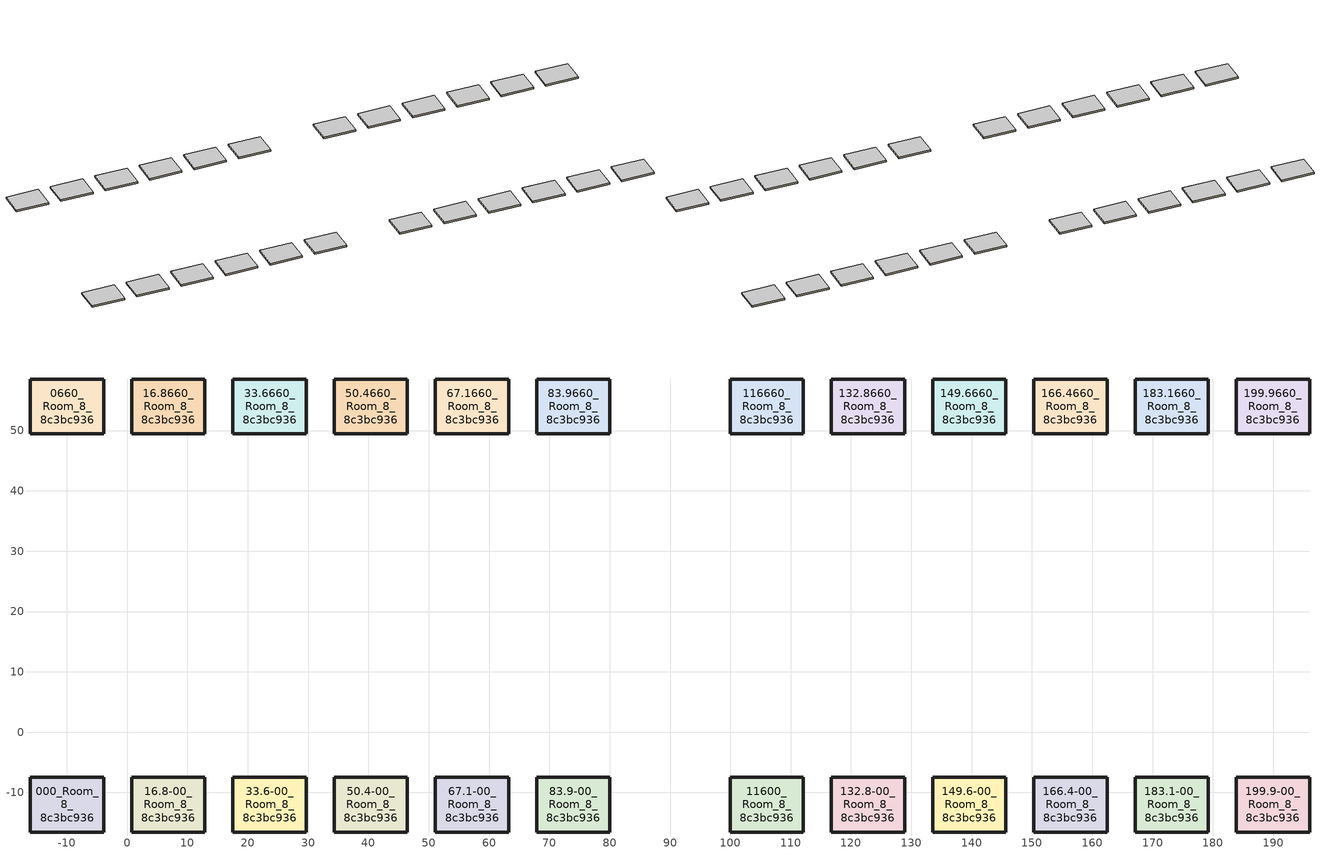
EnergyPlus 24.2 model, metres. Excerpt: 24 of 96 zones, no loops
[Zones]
000_Room_8_8c3bc936
 floor ground (Generic Ground Slab): -3.9,-7.45 -3.9,-16.55 -16.03,-16.55 -16.03,-7.45 z0
 wall outside (Steel Frame Res Ext Wall): -16.03,-7.45 -16.03,-16.55 -3.9,-16.55 -3.9,-7.45 -16.03,-7.45 z0:0.61
 ceiling to 000_Room_7_00c10eb1 ({2d4ed075-157c-437b-abe7-b8e8dfbaae9f}): -16.03,-7.45 -16.03,-16.55 -3.9,-16.55 -3.9,-7.45 z0.61
0660_Room_8_8c3bc936
 floor ground (Generic Ground Slab): -3.9,58.55 -3.9,49.45 -16.03,49.45 -16.03,58.55 z0
 wall outside (Steel Frame Res Ext Wall): -16.03,58.55 -16.03,49.45 -3.9,49.45 -3.9,58.55 -16.03,58.55 z0:0.61
 ceiling to 0660_Room_7_00c10eb1 ({2d4ed075-157c-437b-abe7-b8e8dfbaae9f}): -16.03,58.55 -16.03,49.45 -3.9,49.45 -3.9,58.55 z0.61
11600_Room_8_8c3bc936
 floor ground (Generic Ground Slab): 112.1,-7.45 112.1,-16.55 99.97,-16.55 99.97,-7.45 z0
 wall outside (Steel Frame Res Ext Wall): 99.97,-7.45 99.97,-16.55 112.1,-16.55 112.1,-7.45 99.97,-7.45 z0:0.61
 ceiling to 11600_Room_7_00c10eb1 ({2d4ed075-157c-437b-abe7-b8e8dfbaae9f}): 99.97,-7.45 99.97,-16.55 112.1,-16.55 112.1,-7.45 z0.61
116660_Room_8_8c3bc936
 floor ground (Generic Ground Slab): 112.1,58.55 112.1,49.45 99.97,49.45 99.97,58.55 z0
 wall outside (Steel Frame Res Ext Wall): 99.97,58.55 99.97,49.45 112.1,49.45 112.1,58.55 99.97,58.55 z0:0.61
 ceiling to 116660_Room_7_00c10eb1 ({2d4ed075-157c-437b-abe7-b8e8dfbaae9f}): 99.97,58.55 99.97,49.45 112.1,49.45 112.1,58.55 z0.61
132.8-00_Room_8_8c3bc936
 floor ground (Generic Ground Slab): 128.89,-7.45 128.89,-16.55 116.75,-16.55 116.75,-7.45 z0
 wall outside (Steel Frame Res Ext Wall): 116.75,-7.45 116.75,-16.55 128.89,-16.55 128.89,-7.45 116.75,-7.45 z0:0.61
 ceiling to 132.8-00_Room_7_00c10eb1 ({2d4ed075-157c-437b-abe7-b8e8dfbaae9f}): 116.75,-7.45 116.75,-16.55 128.89,-16.55 128.89,-7.45 z0.61
132.8660_Room_8_8c3bc936
 floor ground (Generic Ground Slab): 128.89,58.55 128.89,49.45 116.75,49.45 116.75,58.55 z0
 wall outside (Steel Frame Res Ext Wall): 116.75,58.55 116.75,49.45 128.89,49.45 128.89,58.55 116.75,58.55 z0:0.61
 ceiling to 132.8660_Room_7_00c10eb1 ({2d4ed075-157c-437b-abe7-b8e8dfbaae9f}): 116.75,58.55 116.75,49.45 128.89,49.45 128.89,58.55 z0.61
149.6-00_Room_8_8c3bc936
 floor ground (Generic Ground Slab): 145.67,-7.45 145.67,-16.55 133.54,-16.55 133.54,-7.45 z0
 wall outside (Steel Frame Res Ext Wall): 133.54,-7.45 133.54,-16.55 145.67,-16.55 145.67,-7.45 133.54,-7.45 z0:0.61
 ceiling to 149.6-00_Room_7_00c10eb1 ({2d4ed075-157c-437b-abe7-b8e8dfbaae9f}): 133.54,-7.45 133.54,-16.55 145.67,-16.55 145.67,-7.45 z0.61
149.6660_Room_8_8c3bc936
 floor ground (Generic Ground Slab): 145.67,58.55 145.67,49.45 133.54,49.45 133.54,58.55 z0
 wall outside (Steel Frame Res Ext Wall): 133.54,58.55 133.54,49.45 145.67,49.45 145.67,58.55 133.54,58.55 z0:0.61
 ceiling to 149.6660_Room_7_00c10eb1 ({2d4ed075-157c-437b-abe7-b8e8dfbaae9f}): 133.54,58.55 133.54,49.45 145.67,49.45 145.67,58.55 z0.61
16.8-00_Room_8_8c3bc936
 floor ground (Generic Ground Slab): 12.89,-7.45 12.89,-16.55 0.75,-16.55 0.75,-7.45 z0
 wall outside (Steel Frame Res Ext Wall): 0.75,-7.45 0.75,-16.55 12.89,-16.55 12.89,-7.45 0.75,-7.45 z0:0.61
 ceiling to 16.8-00_Room_7_00c10eb1 ({2d4ed075-157c-437b-abe7-b8e8dfbaae9f}): 0.75,-7.45 0.75,-16.55 12.89,-16.55 12.89,-7.45 z0.61
16.8660_Room_8_8c3bc936
 floor ground (Generic Ground Slab): 12.89,58.55 12.89,49.45 0.75,49.45 0.75,58.55 z0
 wall outside (Steel Frame Res Ext Wall): 0.75,58.55 0.75,49.45 12.89,49.45 12.89,58.55 0.75,58.55 z0:0.61
 ceiling to 16.8660_Room_7_00c10eb1 ({2d4ed075-157c-437b-abe7-b8e8dfbaae9f}): 0.75,58.55 0.75,49.45 12.89,49.45 12.89,58.55 z0.61
166.4-00_Room_8_8c3bc936
 floor ground (Generic Ground Slab): 162.46,-7.45 162.46,-16.55 150.33,-16.55 150.33,-7.45 z0
 wall outside (Steel Frame Res Ext Wall): 150.33,-7.45 150.33,-16.55 162.46,-16.55 162.46,-7.45 150.33,-7.45 z0:0.61
 ceiling to 166.4-00_Room_7_00c10eb1 ({2d4ed075-157c-437b-abe7-b8e8dfbaae9f}): 150.33,-7.45 150.33,-16.55 162.46,-16.55 162.46,-7.45 z0.61
166.4660_Room_8_8c3bc936
 floor ground (Generic Ground Slab): 162.46,58.55 162.46,49.45 150.33,49.45 150.33,58.55 z0
 wall outside (Steel Frame Res Ext Wall): 150.33,58.55 150.33,49.45 162.46,49.45 162.46,58.55 150.33,58.55 z0:0.61
 ceiling to 166.4660_Room_7_00c10eb1 ({2d4ed075-157c-437b-abe7-b8e8dfbaae9f}): 150.33,58.55 150.33,49.45 162.46,49.45 162.46,58.55 z0.61
183.1-00_Room_8_8c3bc936
 floor ground (Generic Ground Slab): 179.25,-7.45 179.25,-16.55 167.11,-16.55 167.11,-7.45 z0
 wall outside (Steel Frame Res Ext Wall): 167.11,-7.45 167.11,-16.55 179.25,-16.55 179.25,-7.45 167.11,-7.45 z0:0.61
 ceiling to 183.1-00_Room_7_00c10eb1 ({2d4ed075-157c-437b-abe7-b8e8dfbaae9f}): 167.11,-7.45 167.11,-16.55 179.25,-16.55 179.25,-7.45 z0.61
183.1660_Room_8_8c3bc936
 floor ground (Generic Ground Slab): 179.25,58.55 179.25,49.45 167.11,49.45 167.11,58.55 z0
 wall outside (Steel Frame Res Ext Wall): 167.11,58.55 167.11,49.45 179.25,49.45 179.25,58.55 167.11,58.55 z0:0.61
 ceiling to 183.1660_Room_7_00c10eb1 ({2d4ed075-157c-437b-abe7-b8e8dfbaae9f}): 167.11,58.55 167.11,49.45 179.25,49.45 179.25,58.55 z0.61
199.9-00_Room_8_8c3bc936
 floor ground (Generic Ground Slab): 196.03,-7.45 196.03,-16.55 183.9,-16.55 183.9,-7.45 z0
 wall outside (Steel Frame Res Ext Wall): 183.9,-7.45 183.9,-16.55 196.03,-16.55 196.03,-7.45 183.9,-7.45 z0:0.61
 ceiling to 199.9-00_Room_7_00c10eb1 ({2d4ed075-157c-437b-abe7-b8e8dfbaae9f}): 183.9,-7.45 183.9,-16.55 196.03,-16.55 196.03,-7.45 z0.61
199.9660_Room_8_8c3bc936
 floor ground (Generic Ground Slab): 196.03,58.55 196.03,49.45 183.9,49.45 183.9,58.55 z0
 wall outside (Steel Frame Res Ext Wall): 183.9,58.55 183.9,49.45 196.03,49.45 196.03,58.55 183.9,58.55 z0:0.61
 ceiling to 199.9660_Room_7_00c10eb1 ({2d4ed075-157c-437b-abe7-b8e8dfbaae9f}): 183.9,58.55 183.9,49.45 196.03,49.45 196.03,58.55 z0.61
33.6-00_Room_8_8c3bc936
 floor ground (Generic Ground Slab): 29.67,-7.45 29.67,-16.55 17.54,-16.55 17.54,-7.45 z0
 wall outside (Steel Frame Res Ext Wall): 17.54,-7.45 17.54,-16.55 29.67,-16.55 29.67,-7.45 17.54,-7.45 z0:0.61
 ceiling to 33.6-00_Room_7_00c10eb1 ({2d4ed075-157c-437b-abe7-b8e8dfbaae9f}): 17.54,-7.45 17.54,-16.55 29.67,-16.55 29.67,-7.45 z0.61
33.6660_Room_8_8c3bc936
 floor ground (Generic Ground Slab): 29.67,58.55 29.67,49.45 17.54,49.45 17.54,58.55 z0
 wall outside (Steel Frame Res Ext Wall): 17.54,58.55 17.54,49.45 29.67,49.45 29.67,58.55 17.54,58.55 z0:0.61
 ceiling to 33.6660_Room_7_00c10eb1 ({2d4ed075-157c-437b-abe7-b8e8dfbaae9f}): 17.54,58.55 17.54,49.45 29.67,49.45 29.67,58.55 z0.61
50.4-00_Room_8_8c3bc936
 floor ground (Generic Ground Slab): 46.46,-7.45 46.46,-16.55 34.33,-16.55 34.33,-7.45 z0
 wall outside (Steel Frame Res Ext Wall): 34.33,-7.45 34.33,-16.55 46.46,-16.55 46.46,-7.45 34.33,-7.45 z0:0.61
 ceiling to 50.4-00_Room_7_00c10eb1 ({2d4ed075-157c-437b-abe7-b8e8dfbaae9f}): 34.33,-7.45 34.33,-16.55 46.46,-16.55 46.46,-7.45 z0.61
50.4660_Room_8_8c3bc936
 floor ground (Generic Ground Slab): 46.46,58.55 46.46,49.45 34.33,49.45 34.33,58.55 z0
 wall outside (Steel Frame Res Ext Wall): 34.33,58.55 34.33,49.45 46.46,49.45 46.46,58.55 34.33,58.55 z0:0.61
 ceiling to 50.4660_Room_7_00c10eb1 ({2d4ed075-157c-437b-abe7-b8e8dfbaae9f}): 34.33,58.55 34.33,49.45 46.46,49.45 46.46,58.55 z0.61
67.1-00_Room_8_8c3bc936
 floor ground (Generic Ground Slab): 63.25,-7.45 63.25,-16.55 51.11,-16.55 51.11,-7.45 z0
 wall outside (Steel Frame Res Ext Wall): 51.11,-7.45 51.11,-16.55 63.25,-16.55 63.25,-7.45 51.11,-7.45 z0:0.61
 ceiling to 67.1-00_Room_7_00c10eb1 ({2d4ed075-157c-437b-abe7-b8e8dfbaae9f}): 51.11,-7.45 51.11,-16.55 63.25,-16.55 63.25,-7.45 z0.61
67.1660_Room_8_8c3bc936
 floor ground (Generic Ground Slab): 63.25,58.55 63.25,49.45 51.11,49.45 51.11,58.55 z0
 wall outside (Steel Frame Res Ext Wall): 51.11,58.55 51.11,49.45 63.25,49.45 63.25,58.55 51.11,58.55 z0:0.61
 ceiling to 67.1660_Room_7_00c10eb1 ({2d4ed075-157c-437b-abe7-b8e8dfbaae9f}): 51.11,58.55 51.11,49.45 63.25,49.45 63.25,58.55 z0.61
83.9-00_Room_8_8c3bc936
 floor ground (Generic Ground Slab): 80.03,-7.45 80.03,-16.55 67.9,-16.55 67.9,-7.45 z0
 wall outside (Steel Frame Res Ext Wall): 67.9,-7.45 67.9,-16.55 80.03,-16.55 80.03,-7.45 67.9,-7.45 z0:0.61
 ceiling to 83.9-00_Room_7_00c10eb1 ({2d4ed075-157c-437b-abe7-b8e8dfbaae9f}): 67.9,-7.45 67.9,-16.55 80.03,-16.55 80.03,-7.45 z0.61
83.9660_Room_8_8c3bc936
 floor ground (Generic Ground Slab): 80.03,58.55 80.03,49.45 67.9,49.45 67.9,58.55 z0
 wall outside (Steel Frame Res Ext Wall): 67.9,58.55 67.9,49.45 80.03,49.45 80.03,58.55 67.9,58.55 z0:0.61
 ceiling to 83.9660_Room_7_00c10eb1 ({2d4ed075-157c-437b-abe7-b8e8dfbaae9f}): 67.9,58.55 67.9,49.45 80.03,49.45 80.03,58.55 z0.61
[Building]
NUs_RC1: North Axis {deg}=0; Terrain=City; Solar Distribution=FullExteriorWithReflections
[Site:Location]
Site 1: Latitude {deg}=0; Longitude {deg}=0; Time Zone {hr}=0; Elevation {m}=0
[Site:WaterMainsTemperature]
Calculation Method=CorrelationFromWeatherFile
[SizingPeriod:DesignDay] Day of Month=21; Dry-Bulb Temperature Range Modifier Type=DefaultMultipliers; Barometric Pressure {Pa}=100893; Rain Indicator=No; Snow Indicator=No; Daylight Saving Time Indicator=No; Begin Environment Reset Mode=FullResetAtBeginEnvironment
Name | Month | Day Type | Maximum Dry-Bulb Temperature {C} | Daily Dry-Bulb Temperature Range {deltaC} | Humidity Condition Type | Wetbulb or DewPoint at Maximum Dry-Bulb {C} | Wind Speed {m/s} | Wind Direction {deg} | Solar Model Indicator | Enthalpy at Maximum Dry-Bulb {J/kg} | Sky Clearness
Montreal Intl AP Ann Clg .4% Condns DB=>MWB | 7 | SummerDesignDay | 30.3 | 10.1 | Wetbulb | 22.1 | 5.4 | 230 | ASHRAETau2017
Montreal Intl AP Ann Clg .4% Condns DP=>MDB | 7 | SummerDesignDay | 26.1 | 8.8 | Dewpoint | 21.8 | 5.4 | 230 | ASHRAETau2017
Montreal Intl AP Ann Clg .4% Condns Enth=>MDB | 7 | SummerDesignDay | 28.1 | 8.8 | Enthalpy |  | 5.4 | 230 | ASHRAETau2017 | 70000
Montreal Intl AP Ann Clg .4% Condns WB=>MDB | 7 | SummerDesignDay | 28.2 | 8.8 | Wetbulb | 23.4 | 5.4 | 230 | ASHRAETau2017
Montreal Intl AP Ann Htg 99.6% Condns DB | 1 | WinterDesignDay | -22.9 | 0 | Wetbulb | -22.9 | 4.3 | 260 | ASHRAEClearSky |  | 0
Montreal Intl AP Ann Htg Wind 99.6% Condns WS=>MCDB | 1 | WinterDesignDay | -3.7 | 0 | Wetbulb | -3.7 | 13.3 | 260 | ASHRAEClearSky |  | 0
Montreal Intl AP Ann Hum_n 99.6% Condns DP=>MCDB | 1 | WinterDesignDay | -22.1 | 0 | Dewpoint | -29.5 | 4.3 | 260 | ASHRAEClearSky |  | 0
Montreal Intl AP April .4% Condns DB=>MCWB | 4 | SummerDesignDay | 24.2 | 9.2 | Wetbulb | 15.7 | 4.7 | 230 | ASHRAETau2017
Montreal Intl AP April .4% Condns WB=>MCDB | 4 | SummerDesignDay | 22.5 | 9.2 | Wetbulb | 16.8 | 4.7 | 230 | ASHRAETau2017
Montreal Intl AP August .4% Condns DB=>MCWB | 8 | SummerDesignDay | 31.4 | 8.9 | Wetbulb | 22.9 | 3.6 | 230 | ASHRAETau2017
Montreal Intl AP August .4% Condns WB=>MCDB | 8 | SummerDesignDay | 29.8 | 8.9 | Wetbulb | 24.1 | 3.6 | 230 | ASHRAETau2017
Montreal Intl AP December .4% Condns DB=>MCWB | 12 | SummerDesignDay | 10.7 | 6.5 | Wetbulb | 9.3 | 4.5 | 230 | ASHRAETau2017
Montreal Intl AP December .4% Condns WB=>MCDB | 12 | SummerDesignDay | 10.6 | 6.5 | Wetbulb | 9.4 | 4.5 | 230 | ASHRAETau2017
Montreal Intl AP February .4% Condns DB=>MCWB | 2 | SummerDesignDay | 7.2 | 7.9 | Wetbulb | 4.9 | 4.6 | 230 | ASHRAETau2017
Montreal Intl AP February .4% Condns WB=>MCDB | 2 | SummerDesignDay | 7.1 | 7.9 | Wetbulb | 5.6 | 4.6 | 230 | ASHRAETau2017
Montreal Intl AP January .4% Condns DB=>MCWB | 1 | SummerDesignDay | 8 | 7.6 | Wetbulb | 7.3 | 4.7 | 230 | ASHRAETau2017
Montreal Intl AP January .4% Condns WB=>MCDB | 1 | SummerDesignDay | 7.8 | 7.6 | Wetbulb | 7.3 | 4.7 | 230 | ASHRAETau2017
Montreal Intl AP July .4% Condns DB=>MCWB | 7 | SummerDesignDay | 32.3 | 8.8 | Wetbulb | 23.5 | 3.8 | 230 | ASHRAETau2017
Montreal Intl AP July .4% Condns WB=>MCDB | 7 | SummerDesignDay | 30.8 | 8.8 | Wetbulb | 25.1 | 3.8 | 230 | ASHRAETau2017
Montreal Intl AP June .4% Condns DB=>MCWB | 6 | SummerDesignDay | 31.6 | 9.2 | Wetbulb | 22.7 | 3.9 | 230 | ASHRAETau2017
Montreal Intl AP June .4% Condns WB=>MCDB | 6 | SummerDesignDay | 29.5 | 9.2 | Wetbulb | 24.1 | 3.9 | 230 | ASHRAETau2017
Montreal Intl AP March .4% Condns DB=>MCWB | 3 | SummerDesignDay | 15.6 | 7.9 | Wetbulb | 9.8 | 4.5 | 230 | ASHRAETau2017
Montreal Intl AP March .4% Condns WB=>MCDB | 3 | SummerDesignDay | 14.6 | 7.9 | Wetbulb | 11.7 | 4.5 | 230 | ASHRAETau2017
Montreal Intl AP May .4% Condns DB=>MCWB | 5 | SummerDesignDay | 29 | 9.9 | Wetbulb | 19 | 4.3 | 230 | ASHRAETau2017
Montreal Intl AP May .4% Condns WB=>MCDB | 5 | SummerDesignDay | 26.8 | 9.9 | Wetbulb | 21 | 4.3 | 230 | ASHRAETau2017
Montreal Intl AP November .4% Condns DB=>MCWB | 11 | SummerDesignDay | 16.7 | 6.8 | Wetbulb | 13.7 | 4.4 | 230 | ASHRAETau2017
Montreal Intl AP November .4% Condns WB=>MCDB | 11 | SummerDesignDay | 15.9 | 6.8 | Wetbulb | 14.5 | 4.4 | 230 | ASHRAETau2017
Montreal Intl AP October .4% Condns DB=>MCWB | 10 | SummerDesignDay | 23.8 | 7.7 | Wetbulb | 17.5 | 4.2 | 230 | ASHRAETau2017
Montreal Intl AP October .4% Condns WB=>MCDB | 10 | SummerDesignDay | 22.5 | 7.7 | Wetbulb | 19.2 | 4.2 | 230 | ASHRAETau2017
Montreal Intl AP September .4% Condns DB=>MCWB | 9 | SummerDesignDay | 30.3 | 9.1 | Wetbulb | 22.4 | 3.7 | 230 | ASHRAETau2017
Montreal Intl AP September .4% Condns WB=>MCDB | 9 | SummerDesignDay | 27.9 | 9.1 | Wetbulb | 23.3 | 3.7 | 230 | ASHRAETau2017
[Material] Thermal Absorptance=0.9
Name | Roughness | Thickness {m} | Conductivity {W/m-K} | Density {kg/m3} | Specific Heat {J/kg-K} | Solar Absorptance | Visible Absorptance
1/2IN Gypsum | Smooth | 0.0127 | 0.16 | 784.9 | 830 | 0.92 | 0.92
1IN Stucco | Smooth | 0.0253 | 0.691337 | 1858 | 836.46 | 0.7 | 0.92
8IN CONCRETE HW | Rough | 0.2032 | 1.311 | 2240 | 836.8 | 0.7 | 0.7
CP02 CARPET PAD | VeryRough | 0.01 | 0.037 | 28.8 | 1210 | 0.7 | 0.8
Generic 50mm Insulation | MediumRough | 0.05 | 0.03 | 43 | 1210 | 0.7 | 0.7
Generic HW Concrete | MediumRough | 0.2 | 1.95 | 2240 | 900 | 0.8 | 0.8
MAT-CC05 4 HW CONCRETE | Rough | 0.1016 | 1.311 | 2240 | 836.8 | 0.7 | 0.7
Wall Insulation HP | MediumRough | 0.32972 | 0.049 | 265 | 836.8 | 0.7 | 0.7
[Construction]
Generic Ground Slab: Generic 50mm Insulation, Generic HW Concrete
Steel Frame Res Ext Wall: 1IN Stucco, 8IN CONCRETE HW, Wall Insulation HP, 1/2IN Gypsum
{2d4ed075-157c-437b-abe7-b8e8dfbaae9f}: CP02 CARPET PAD, MAT-CC05 4 HW CONCRETE
[ShadingProperty:Reflectance] Diffuse Solar Reflectance of Unglazed Part of Shading Surface=0.3; Diffuse Visible Reflectance of Unglazed Part of Shading Surface=0.3; Fraction of Shading Surface That Is Glazed=0
Name | Shading Surface
 | Door_06cdfc69
 | Door_16c5703e
 | Door_16f24ab5
 | Door_1e50246a
 | Door_26099975
 | Door_3885d8b8
 | Door_5dff009a
 | Door_5e4c01e5
 | Door_600051ea
 | Door_6aa5cfce
 | Door_6d948574
 | Door_89133f57
 | Door_8c4343a7
 | Door_8c74e430
 | Door_967fe9d7
 | Door_b2a14e04
 | Door_b3dce5a7
 | Door_b8370c3c
 | Door_caa370e9
 | Door_ccd72221
 | Door_d2602799
 | Door_d528fb47
 | Door_e0fce618
 | Door_f4a4e52a
[Zone] Multiplier=1; Ceiling Height {m}=0.609756; Volume {m3}=67.3225; Part of Total Floor Area=No
000_Room_8_8c3bc936; 0660_Room_8_8c3bc936; 11600_Room_8_8c3bc936; 116660_Room_8_8c3bc936; 132.8-00_Room_8_8c3bc936; 132.8660_Room_8_8c3bc936; 149.6-00_Room_8_8c3bc936; 149.6660_Room_8_8c3bc936; 16.8-00_Room_8_8c3bc936; 16.8660_Room_8_8c3bc936; 166.4-00_Room_8_8c3bc936; 166.4660_Room_8_8c3bc936; 183.1-00_Room_8_8c3bc936; 183.1660_Room_8_8c3bc936; 199.9-00_Room_8_8c3bc936; 199.9660_Room_8_8c3bc936; 33.6-00_Room_8_8c3bc936; 33.6660_Room_8_8c3bc936; 50.4-00_Room_8_8c3bc936; 50.4660_Room_8_8c3bc936; 67.1-00_Room_8_8c3bc936; 67.1660_Room_8_8c3bc936; 83.9-00_Room_8_8c3bc936; 83.9660_Room_8_8c3bc936
[Space] Volume {m3}=67.3225
Name | Zone
000_Room_8_8c3bc936_Space | 000_Room_8_8c3bc936
0660_Room_8_8c3bc936_Space | 0660_Room_8_8c3bc936
11600_Room_8_8c3bc936_Space | 11600_Room_8_8c3bc936
116660_Room_8_8c3bc936_Space | 116660_Room_8_8c3bc936
132.8-00_Room_8_8c3bc936_Space | 132.8-00_Room_8_8c3bc936
132.8660_Room_8_8c3bc936_Space | 132.8660_Room_8_8c3bc936
149.6-00_Room_8_8c3bc936_Space | 149.6-00_Room_8_8c3bc936
149.6660_Room_8_8c3bc936_Space | 149.6660_Room_8_8c3bc936
16.8-00_Room_8_8c3bc936_Space | 16.8-00_Room_8_8c3bc936
16.8660_Room_8_8c3bc936_Space | 16.8660_Room_8_8c3bc936
166.4-00_Room_8_8c3bc936_Space | 166.4-00_Room_8_8c3bc936
166.4660_Room_8_8c3bc936_Space | 166.4660_Room_8_8c3bc936
183.1-00_Room_8_8c3bc936_Space | 183.1-00_Room_8_8c3bc936
183.1660_Room_8_8c3bc936_Space | 183.1660_Room_8_8c3bc936
199.9-00_Room_8_8c3bc936_Space | 199.9-00_Room_8_8c3bc936
199.9660_Room_8_8c3bc936_Space | 199.9660_Room_8_8c3bc936
33.6-00_Room_8_8c3bc936_Space | 33.6-00_Room_8_8c3bc936
33.6660_Room_8_8c3bc936_Space | 33.6660_Room_8_8c3bc936
50.4-00_Room_8_8c3bc936_Space | 50.4-00_Room_8_8c3bc936
50.4660_Room_8_8c3bc936_Space | 50.4660_Room_8_8c3bc936
67.1-00_Room_8_8c3bc936_Space | 67.1-00_Room_8_8c3bc936
67.1660_Room_8_8c3bc936_Space | 67.1660_Room_8_8c3bc936
83.9-00_Room_8_8c3bc936_Space | 83.9-00_Room_8_8c3bc936
83.9660_Room_8_8c3bc936_Space | 83.9660_Room_8_8c3bc936
[OtherEquipment] Fuel Type=Electricity; Schedule=ExteriorLight; Design Level Calculation Method=EquipmentLevel; Design Level {W}=47.3411; Fraction Latent=0; Fraction Radiant=0; Fraction Lost=0
Name | Zone or ZoneList or Space or SpaceList
Process_a5516953..Room_8_8c3bc936..000_Room_8_8c3bc936 | 000_Room_8_8c3bc936_Space
Process_a5516953..Room_8_8c3bc936..0660_Room_8_8c3bc936 | 0660_Room_8_8c3bc936_Space
Process_a5516953..Room_8_8c3bc936..11600_Room_8_8c3bc936 | 11600_Room_8_8c3bc936_Space
Process_a5516953..Room_8_8c3bc936..116660_Room_8_8c3bc936 | 116660_Room_8_8c3bc936_Space
Process_a5516953..Room_8_8c3bc936..132.8-00_Room_8_8c3bc936 | 132.8-00_Room_8_8c3bc936_Space
Process_a5516953..Room_8_8c3bc936..132.8660_Room_8_8c3bc936 | 132.8660_Room_8_8c3bc936_Space
Process_a5516953..Room_8_8c3bc936..149.6-00_Room_8_8c3bc936 | 149.6-00_Room_8_8c3bc936_Space
Process_a5516953..Room_8_8c3bc936..149.6660_Room_8_8c3bc936 | 149.6660_Room_8_8c3bc936_Space
Process_a5516953..Room_8_8c3bc936..16.8-00_Room_8_8c3bc936 | 16.8-00_Room_8_8c3bc936_Space
Process_a5516953..Room_8_8c3bc936..16.8660_Room_8_8c3bc936 | 16.8660_Room_8_8c3bc936_Space
Process_a5516953..Room_8_8c3bc936..166.4-00_Room_8_8c3bc936 | 166.4-00_Room_8_8c3bc936_Space
Process_a5516953..Room_8_8c3bc936..166.4660_Room_8_8c3bc936 | 166.4660_Room_8_8c3bc936_Space
Process_a5516953..Room_8_8c3bc936..183.1-00_Room_8_8c3bc936 | 183.1-00_Room_8_8c3bc936_Space
Process_a5516953..Room_8_8c3bc936..183.1660_Room_8_8c3bc936 | 183.1660_Room_8_8c3bc936_Space
Process_a5516953..Room_8_8c3bc936..199.9-00_Room_8_8c3bc936 | 199.9-00_Room_8_8c3bc936_Space
Process_a5516953..Room_8_8c3bc936..199.9660_Room_8_8c3bc936 | 199.9660_Room_8_8c3bc936_Space
Process_a5516953..Room_8_8c3bc936..33.6-00_Room_8_8c3bc936 | 33.6-00_Room_8_8c3bc936_Space
Process_a5516953..Room_8_8c3bc936..33.6660_Room_8_8c3bc936 | 33.6660_Room_8_8c3bc936_Space
Process_a5516953..Room_8_8c3bc936..50.4-00_Room_8_8c3bc936 | 50.4-00_Room_8_8c3bc936_Space
Process_a5516953..Room_8_8c3bc936..50.4660_Room_8_8c3bc936 | 50.4660_Room_8_8c3bc936_Space
Process_a5516953..Room_8_8c3bc936..67.1-00_Room_8_8c3bc936 | 67.1-00_Room_8_8c3bc936_Space
Process_a5516953..Room_8_8c3bc936..67.1660_Room_8_8c3bc936 | 67.1660_Room_8_8c3bc936_Space
Process_a5516953..Room_8_8c3bc936..83.9-00_Room_8_8c3bc936 | 83.9-00_Room_8_8c3bc936_Space
Process_a5516953..Room_8_8c3bc936..83.9660_Room_8_8c3bc936 | 83.9660_Room_8_8c3bc936_Space
[ZoneInfiltration:DesignFlowRate] Schedule=Always On; Design Flow Rate Calculation Method=Flow/ExteriorArea; Flow Rate per Exterior Surface Area {m3/s-m2}=7.2e-05; Constant Term Coefficient=1; Temperature Term Coefficient=0; Velocity Term Coefficient=0
Name | Zone or ZoneList or Space or SpaceList
Infiltration_dec7c1c4..000_Room_8_8c3bc936 | 000_Room_8_8c3bc936_Space
Infiltration_dec7c1c4..0660_Room_8_8c3bc936 | 0660_Room_8_8c3bc936_Space
Infiltration_dec7c1c4..11600_Room_8_8c3bc936 | 11600_Room_8_8c3bc936_Space
Infiltration_dec7c1c4..116660_Room_8_8c3bc936 | 116660_Room_8_8c3bc936_Space
Infiltration_dec7c1c4..132.8-00_Room_8_8c3bc936 | 132.8-00_Room_8_8c3bc936_Space
Infiltration_dec7c1c4..132.8660_Room_8_8c3bc936 | 132.8660_Room_8_8c3bc936_Space
Infiltration_dec7c1c4..149.6-00_Room_8_8c3bc936 | 149.6-00_Room_8_8c3bc936_Space
Infiltration_dec7c1c4..149.6660_Room_8_8c3bc936 | 149.6660_Room_8_8c3bc936_Space
Infiltration_dec7c1c4..16.8-00_Room_8_8c3bc936 | 16.8-00_Room_8_8c3bc936_Space
Infiltration_dec7c1c4..16.8660_Room_8_8c3bc936 | 16.8660_Room_8_8c3bc936_Space
Infiltration_dec7c1c4..166.4-00_Room_8_8c3bc936 | 166.4-00_Room_8_8c3bc936_Space
Infiltration_dec7c1c4..166.4660_Room_8_8c3bc936 | 166.4660_Room_8_8c3bc936_Space
Infiltration_dec7c1c4..183.1-00_Room_8_8c3bc936 | 183.1-00_Room_8_8c3bc936_Space
Infiltration_dec7c1c4..183.1660_Room_8_8c3bc936 | 183.1660_Room_8_8c3bc936_Space
Infiltration_dec7c1c4..199.9-00_Room_8_8c3bc936 | 199.9-00_Room_8_8c3bc936_Space
Infiltration_dec7c1c4..199.9660_Room_8_8c3bc936 | 199.9660_Room_8_8c3bc936_Space
Infiltration_dec7c1c4..33.6-00_Room_8_8c3bc936 | 33.6-00_Room_8_8c3bc936_Space
Infiltration_dec7c1c4..33.6660_Room_8_8c3bc936 | 33.6660_Room_8_8c3bc936_Space
Infiltration_dec7c1c4..50.4-00_Room_8_8c3bc936 | 50.4-00_Room_8_8c3bc936_Space
Infiltration_dec7c1c4..50.4660_Room_8_8c3bc936 | 50.4660_Room_8_8c3bc936_Space
Infiltration_dec7c1c4..67.1-00_Room_8_8c3bc936 | 67.1-00_Room_8_8c3bc936_Space
Infiltration_dec7c1c4..67.1660_Room_8_8c3bc936 | 67.1660_Room_8_8c3bc936_Space
Infiltration_dec7c1c4..83.9-00_Room_8_8c3bc936 | 83.9-00_Room_8_8c3bc936_Space
Infiltration_dec7c1c4..83.9660_Room_8_8c3bc936 | 83.9660_Room_8_8c3bc936_Space
[AvailabilityManager:NightCycle] Applicability Schedule=Always On Discrete; Fan Schedule=Building HVAC Always Available; Control Type=CycleOnAny; Thermostat Tolerance {deltaC}=1; Cycling Run Time Control Type=FixedRunTime; Cycling Run Time {s}=1800
Availability Manager Night Cycle 25; Availability Manager Night Cycle 26; Availability Manager Night Cycle 35; Availability Manager Night Cycle 36; Availability Manager Night Cycle 37; Availability Manager Night Cycle 38; Availability Manager Night Cycle 39; Availability Manager Night Cycle 40; Availability Manager Night Cycle 41; Availability Manager Night Cycle 42; Availability Manager Night Cycle 43; Availability Manager Night Cycle 44; Availability Manager Night Cycle 27; Availability Manager Night Cycle 45; Availability Manager Night Cycle 46; Availability Manager Night Cycle 47; Availability Manager Night Cycle 48; Availability Manager Night Cycle 28; Availability Manager Night Cycle 29; Availability Manager Night Cycle 30; Availability Manager Night Cycle 31; Availability Manager Night Cycle 32; Availability Manager Night Cycle 33; Availability Manager Night Cycle 34; Availability Manager Night Cycle 1; Availability Manager Night Cycle 2; Availability Manager Night Cycle 11; Availability Manager Night Cycle 12; Availability Manager Night Cycle 13; Availability Manager Night Cycle 14; Availability Manager Night Cycle 15; Availability Manager Night Cycle 16; Availability Manager Night Cycle 17; Availability Manager Night Cycle 18; Availability Manager Night Cycle 19; Availability Manager Night Cycle 20; Availability Manager Night Cycle 3; Availability Manager Night Cycle 21; Availability Manager Night Cycle 22; Availability Manager Night Cycle 23; Availability Manager Night Cycle 24; Availability Manager Night Cycle 4; Availability Manager Night Cycle 5; Availability Manager Night Cycle 6; Availability Manager Night Cycle 7; Availability Manager Night Cycle 8; Availability Manager Night Cycle 9; Availability Manager Night Cycle 10
[Generator:PVWatts] DC System Capacity {W}=5374; Module Type=Standard; Array Type=FixedOpenRack; System Losses=0.1; Array Geometry Type=Surface; Ground Coverage Ratio=0.4
Name | Surface
Photovoltaic Array 36..Shade_ae54ded0 | Shade_ae54ded0
Photovoltaic Array 36..Shade_bfd93a64 | Shade_bfd93a64
Photovoltaic Array 36..Shade_ee8ad93d | Shade_ee8ad93d
Photovoltaic Array 36..Shade_783b2d97 | Shade_783b2d97
Photovoltaic Array 36..Shade_8d525ff9 | Shade_8d525ff9
Photovoltaic Array 36..Shade_1e164614 | Shade_1e164614
Photovoltaic Array 36..Shade_8aa2cfd5 | Shade_8aa2cfd5
Photovoltaic Array 36..Shade_1f96f14b | Shade_1f96f14b
Photovoltaic Array 36..Shade_b03243aa | Shade_b03243aa
Photovoltaic Array 36..Shade_632d43eb | Shade_632d43eb
Photovoltaic Array 36..Shade_2e4331e6 | Shade_2e4331e6
Photovoltaic Array 36..Shade_788234a3 | Shade_788234a3
Photovoltaic Array 36..Shade_bb3cb323 | Shade_bb3cb323
Photovoltaic Array 36..Shade_0d931e2e | Shade_0d931e2e
Photovoltaic Array 36..Shade_937eae95 | Shade_937eae95
Photovoltaic Array 36..Shade_fa69b51a | Shade_fa69b51a
Photovoltaic Array 36..Shade_080051da | Shade_080051da
Photovoltaic Array 36..Shade_63bd4f49 | Shade_63bd4f49
Photovoltaic Array 36..Shade_7c0c9025 | Shade_7c0c9025
Photovoltaic Array 36..Shade_e7e092e0 | Shade_e7e092e0
Photovoltaic Array 36..Shade_05e816c7 | Shade_05e816c7
Photovoltaic Array 36..Shade_fde8cd42 | Shade_fde8cd42
Photovoltaic Array 36..Shade_7070286c | Shade_7070286c
Photovoltaic Array 36..Shade_5d73d63c | Shade_5d73d63c
Photovoltaic Array 36..Shade_ecbdaf8d | Shade_ecbdaf8d
Photovoltaic Array 36..Shade_80d51f8b | Shade_80d51f8b
Photovoltaic Array 36..Shade_e5a2ff43 | Shade_e5a2ff43
Photovoltaic Array 36..Shade_a936277e | Shade_a936277e
Photovoltaic Array 36..Shade_a650cd1f | Shade_a650cd1f
Photovoltaic Array 36..Shade_43b471d3 | Shade_43b471d3
Photovoltaic Array 36..Shade_b5501aa9 | Shade_b5501aa9
Photovoltaic Array 36..Shade_ce0c0a56 | Shade_ce0c0a56
Photovoltaic Array 36..Shade_443ab393 | Shade_443ab393
Photovoltaic Array 36..Shade_ad59aee7 | Shade_ad59aee7
Photovoltaic Array 36..Shade_e923ea60 | Shade_e923ea60
Photovoltaic Array 36..Shade_b35dbedc | Shade_b35dbedc
Photovoltaic Array 36..Shade_1641fb09 | Shade_1641fb09
Photovoltaic Array 36..Shade_ffac42fe | Shade_ffac42fe
Photovoltaic Array 36..Shade_3f7dad73 | Shade_3f7dad73
Photovoltaic Array 36..Shade_69df8e2f | Shade_69df8e2f
Photovoltaic Array 36..Shade_f7434bd1 | Shade_f7434bd1
Photovoltaic Array 36..Shade_d81987c8 | Shade_d81987c8
Photovoltaic Array 36..Shade_88311649 | Shade_88311649
Photovoltaic Array 36..Shade_695fc889 | Shade_695fc889
Photovoltaic Array 36..Shade_ecbcb6c0 | Shade_ecbcb6c0
Photovoltaic Array 36..Shade_92b6d69e | Shade_92b6d69e
Photovoltaic Array 36..Shade_12ce517f | Shade_12ce517f
Photovoltaic Array 36..Shade_a1c654ea | Shade_a1c654ea
[ElectricLoadCenter:Inverter:PVWatts]
Electric Load Center Inverter PVWatts 1: DC to AC Size Ratio=1.1; Inverter Efficiency=0.96
[ElectricLoadCenter:Distribution]
Model Load Center Distribution: Generator List=Model Load Center Distribution Generators; Generator Operation Scheme Type=Baseload; Electrical Buss Type=DirectCurrentWithInverter; Inverter=Electric Load Center Inverter PVWatts 1
[ElectricLoadCenter:Generators]
Model Load Center Distribution Generators: Generator Name 1=Photovoltaic Array 36..Shade_ae54ded0; Generator Object Type 1=Generator:PVWatts; Generator Rated Electric Power Output 1 {W}=5374; Generator Name 2=Photovoltaic Array 36..Shade_bfd93a64; Generator Object Type 2=Generator:PVWatts; Generator Rated Electric Power Output 2 {W}=5374; Generator Name 3=Photovoltaic Array 36..Shade_ee8ad93d; Generator Object Type 3=Generator:PVWatts; Generator Rated Electric Power Output 3 {W}=5374; Generator Name 4=Photovoltaic Array 36..Shade_783b2d97; Generator Object Type 4=Generator:PVWatts; Generator Rated Electric Power Output 4 {W}=5374; Generator Name 5=Photovoltaic Array 36..Shade_8d525ff9; Generator Object Type 5=Generator:PVWatts; Generator Rated Electric Power Output 5 {W}=5374; Generator Name 6=Photovoltaic Array 36..Shade_1e164614; Generator Object Type 6=Generator:PVWatts; Generator Rated Electric Power Output 6 {W}=5374; Generator Name 7=Photovoltaic Array 36..Shade_8aa2cfd5; Generator Object Type 7=Generator:PVWatts; Generator Rated Electric Power Output 7 {W}=5374; Generator Name 8=Photovoltaic Array 36..Shade_1f96f14b; Generator Object Type 8=Generator:PVWatts; Generator Rated Electric Power Output 8 {W}=5374; Generator Name 9=Photovoltaic Array 36..Shade_b03243aa; Generator Object Type 9=Generator:PVWatts; Generator Rated Electric Power Output 9 {W}=5374; Generator Name 10=Photovoltaic Array 36..Shade_632d43eb; Generator Object Type 10=Generator:PVWatts; Generator Rated Electric Power Output 10 {W}=5374; Generator Name 11=Photovoltaic Array 36..Shade_2e4331e6; Generator Object Type 11=Generator:PVWatts; Generator Rated Electric Power Output 11 {W}=5374; Generator Name 12=Photovoltaic Array 36..Shade_788234a3; Generator Object Type 12=Generator:PVWatts; Generator Rated Electric Power Output 12 {W}=5374; Generator Name 13=Photovoltaic Array 36..Shade_bb3cb323; Generator Object Type 13=Generator:PVWatts; Generator Rated Electric Power Output 13 {W}=5374; Generator Name 14=Photovoltaic Array 36..Shade_0d931e2e; Generator Object Type 14=Generator:PVWatts; Generator Rated Electric Power Output 14 {W}=5374; Generator Name 15=Photovoltaic Array 36..Shade_937eae95; Generator Object Type 15=Generator:PVWatts; Generator Rated Electric Power Output 15 {W}=5374; Generator Name 16=Photovoltaic Array 36..Shade_fa69b51a; Generator Object Type 16=Generator:PVWatts; Generator Rated Electric Power Output 16 {W}=5374; Generator Name 17=Photovoltaic Array 36..Shade_080051da; Generator Object Type 17=Generator:PVWatts; Generator Rated Electric Power Output 17 {W}=5374; Generator Name 18=Photovoltaic Array 36..Shade_63bd4f49; Generator Object Type 18=Generator:PVWatts; Generator Rated Electric Power Output 18 {W}=5374; Generator Name 19=Photovoltaic Array 36..Shade_7c0c9025; Generator Object Type 19=Generator:PVWatts; Generator Rated Electric Power Output 19 {W}=5374; Generator Name 20=Photovoltaic Array 36..Shade_e7e092e0; Generator Object Type 20=Generator:PVWatts; Generator Rated Electric Power Output 20 {W}=5374; Generator Name 21=Photovoltaic Array 36..Shade_05e816c7; Generator Object Type 21=Generator:PVWatts; Generator Rated Electric Power Output 21 {W}=5374; Generator Name 22=Photovoltaic Array 36..Shade_fde8cd42; Generator Object Type 22=Generator:PVWatts; Generator Rated Electric Power Output 22 {W}=5374; Generator Name 23=Photovoltaic Array 36..Shade_7070286c; Generator Object Type 23=Generator:PVWatts; Generator Rated Electric Power Output 23 {W}=5374; Generator Name 24=Photovoltaic Array 36..Shade_5d73d63c; Generator Object Type 24=Generator:PVWatts; Generator Rated Electric Power Output 24 {W}=5374; Generator Name 25=Photovoltaic Array 36..Shade_ecbdaf8d; Generator Object Type 25=Generator:PVWatts; Generator Rated Electric Power Output 25 {W}=5374; Generator Name 26=Photovoltaic Array 36..Shade_80d51f8b; Generator Object Type 26=Generator:PVWatts; Generator Rated Electric Power Output 26 {W}=5374; Generator Name 27=Photovoltaic Array 36..Shade_e5a2ff43; Generator Object Type 27=Generator:PVWatts; Generator Rated Electric Power Output 27 {W}=5374; Generator Name 28=Photovoltaic Array 36..Shade_a936277e; Generator Object Type 28=Generator:PVWatts; Generator Rated Electric Power Output 28 {W}=5374; Generator Name 29=Photovoltaic Array 36..Shade_a650cd1f; Generator Object Type 29=Generator:PVWatts; Generator Rated Electric Power Output 29 {W}=5374; Generator Name 30=Photovoltaic Array 36..Shade_43b471d3; Generator Object Type 30=Generator:PVWatts; Generator Rated Electric Power Output 30 {W}=5374; Generator Name 31=Photovoltaic Array 36..Shade_b5501aa9; Generator Object Type 31=Generator:PVWatts; Generator Rated Electric Power Output 31 {W}=5374; Generator Name 32=Photovoltaic Array 36..Shade_ce0c0a56; Generator Object Type 32=Generator:PVWatts; Generator Rated Electric Power Output 32 {W}=5374; Generator Name 33=Photovoltaic Array 36..Shade_443ab393; Generator Object Type 33=Generator:PVWatts; Generator Rated Electric Power Output 33 {W}=5374; Generator Name 34=Photovoltaic Array 36..Shade_ad59aee7; Generator Object Type 34=Generator:PVWatts; Generator Rated Electric Power Output 34 {W}=5374; Generator Name 35=Photovoltaic Array 36..Shade_e923ea60; Generator Object Type 35=Generator:PVWatts; Generator Rated Electric Power Output 35 {W}=5374; Generator Name 36=Photovoltaic Array 36..Shade_b35dbedc; Generator Object Type 36=Generator:PVWatts; Generator Rated Electric Power Output 36 {W}=5374; Generator Name 37=Photovoltaic Array 36..Shade_1641fb09; Generator Object Type 37=Generator:PVWatts; Generator Rated Electric Power Output 37 {W}=5374; Generator Name 38=Photovoltaic Array 36..Shade_ffac42fe; Generator Object Type 38=Generator:PVWatts; Generator Rated Electric Power Output 38 {W}=5374; Generator Name 39=Photovoltaic Array 36..Shade_3f7dad73; Generator Object Type 39=Generator:PVWatts; Generator Rated Electric Power Output 39 {W}=5374; Generator Name 40=Photovoltaic Array 36..Shade_69df8e2f; Generator Object Type 40=Generator:PVWatts; Generator Rated Electric Power Output 40 {W}=5374; Generator Name 41=Photovoltaic Array 36..Shade_f7434bd1; Generator Object Type 41=Generator:PVWatts; Generator Rated Electric Power Output 41 {W}=5374; Generator Name 42=Photovoltaic Array 36..Shade_d81987c8; Generator Object Type 42=Generator:PVWatts; Generator Rated Electric Power Output 42 {W}=5374; Generator Name 43=Photovoltaic Array 36..Shade_88311649; Generator Object Type 43=Generator:PVWatts; Generator Rated Electric Power Output 43 {W}=5374; Generator Name 44=Photovoltaic Array 36..Shade_695fc889; Generator Object Type 44=Generator:PVWatts; Generator Rated Electric Power Output 44 {W}=5374; Generator Name 45=Photovoltaic Array 36..Shade_ecbcb6c0; Generator Object Type 45=Generator:PVWatts; Generator Rated Electric Power Output 45 {W}=5374; Generator Name 46=Photovoltaic Array 36..Shade_92b6d69e; Generator Object Type 46=Generator:PVWatts; Generator Rated Electric Power Output 46 {W}=5374; Generator Name 47=Photovoltaic Array 36..Shade_12ce517f; Generator Object Type 47=Generator:PVWatts; Generator Rated Electric Power Output 47 {W}=5374; Generator Name 48=Photovoltaic Array 36..Shade_a1c654ea; Generator Object Type 48=Generator:PVWatts; Generator Rated Electric Power Output 48 {W}=5374
[Schedule:Day:Interval]
ExteriorLight_Sunday; {ec20a0cd-e6a3-474e-87c4-830873d2a593}; {38dd855d-9c32-4082-aa5e-fe298e77755b}; {48c36fcc-00dd-4239-9ab0-d0123d91436a}: No, 18:00, 0, 24:00, 1
Always On_Day Schedule; Schedule Day 1: No, 24:00, 1
[Schedule:Week:Daily]
ExteriorLight Week Rule - Jan1-Dec31: ExteriorLight_Sunday, ExteriorLight_Sunday, ExteriorLight_Sunday, ExteriorLight_Sunday, ExteriorLight_Sunday, ExteriorLight_Sunday, ExteriorLight_Sunday, {48c36fcc-00dd-4239-9ab0-d0123d91436a}, {ec20a0cd-e6a3-474e-87c4-830873d2a593}, {38dd855d-9c32-4082-aa5e-fe298e77755b}, ExteriorLight_Sunday, ExteriorLight_Sunday
Always On Week Rule - Jan1-Dec31: Always On_Day Schedule, Always On_Day Schedule, Always On_Day Schedule, Always On_Day Schedule, Always On_Day Schedule, Always On_Day Schedule, Always On_Day Schedule, Always On_Day Schedule, Always On_Day Schedule, Always On_Day Schedule, Always On_Day Schedule, Always On_Day Schedule
Building HVAC Always Available Week Rule - Jan1-Dec31: Schedule Day 1, Schedule Day 1, Schedule Day 1, Schedule Day 1, Schedule Day 1, Schedule Day 1, Schedule Day 1, Schedule Day 1, Schedule Day 1, Schedule Day 1, Schedule Day 1, Schedule Day 1
[Schedule:Year]
ExteriorLight: ExteriorLight Week Rule - Jan1-Dec31, 1, 1, 12, 31
Always On: Always On Week Rule - Jan1-Dec31, 1, 1, 12, 31
Building HVAC Always Available: Building HVAC Always Available Week Rule - Jan1-Dec31, 1, 1, 12, 31
[Schedule:Constant]
Always On Discrete: Hourly Value=1
